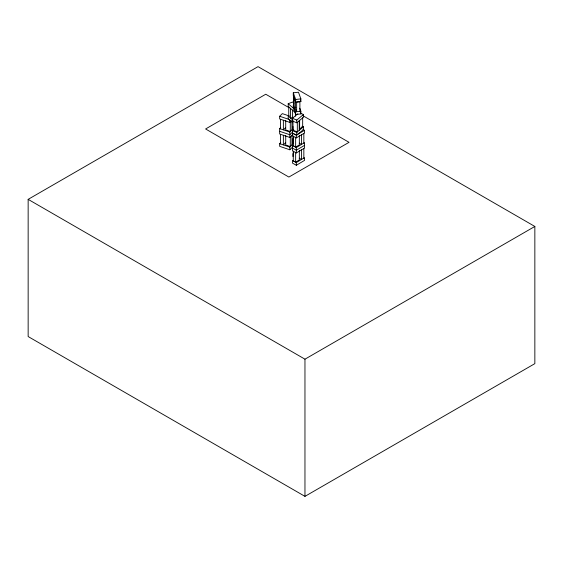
<?xml version="1.0" encoding="UTF-8"?>
<svg xmlns="http://www.w3.org/2000/svg" width="563" height="563" viewBox="0 0 563 563"><rect width="100%" height="100%" fill="white"/><g stroke="black" fill="none" stroke-linecap="round" stroke-linejoin="round"><path stroke-width="0.84" d="M293.731 137.358L292.915 138.794L292.915 144.205M293.731 152.397L292.915 153.833L292.915 156.542M285.715 120.348L285.715 129.976L290.29 131.524L290.29 121.897L291.409 120.799L289.825 122.41L279.656 118.969L279.656 116.259L282.337 113.62L289.375 115.999M292.507 134.803L289.825 137.449L279.656 134.008L279.656 128.589L280.726 127.534M285.518 127.738L283.372 129.849L283.372 120.229M289.825 137.449L289.825 132.038L292.507 129.391L292.507 130.743M292.507 147.14L289.825 149.779L279.656 146.338L279.656 143.628L280.726 142.573M292.507 132.101L289.825 134.74L279.656 131.299M285.518 142.777L283.372 144.888L283.372 135.268M289.825 149.779L289.825 147.077L292.507 144.431L292.514 150.814L296.321 152.946L304.527 148.055L304.527 142.643L296.321 147.527L296.321 152.946M300.621 113.325L303.513 114.493L303.513 117.203L296.75 122.776L292.408 121.017L292.408 118.307L297.82 113.853M296.75 122.776L296.75 120.067L303.513 114.493M302.071 126.239L303.513 126.823L303.513 129.532L296.75 135.106L292.408 133.347L292.408 130.644L293.759 129.525M296.75 135.106L296.75 132.396L303.513 126.823M296.321 135.197L292.514 133.065L292.514 135.774L296.321 137.907L296.321 135.197L304.527 130.313L303.007 129.462M296.321 137.907L304.527 133.016L304.527 130.313M293.267 136.155L293.267 145.782L295.645 147.112L299.34 144.916L299.34 135.289M304.527 145.353L296.321 150.237L292.514 148.104M293.267 151.194L293.267 160.821L295.645 162.151L299.34 159.955L299.34 150.328M296.321 162.566L304.527 157.682L304.527 160.392L296.321 165.276L292.514 163.143L292.514 160.434L296.321 162.566L296.321 165.276M28.15 199.358L258.037 66.638L534.85 226.453L534.85 363.642L304.963 496.362L28.15 336.547L28.15 199.358L304.963 359.18L534.85 226.453M294.738 112.086L288.193 106.428L288.193 103.719L292.605 102.016L293.914 103.149M292.795 117.266L290.585 118.117L290.585 108.497M293.281 92.825L298.474 92.205L300.874 98.87L300.874 101.572L295.681 102.199L293.281 95.534L293.281 92.825L295.681 99.489L295.681 102.199M295.681 99.489L300.874 98.87M295.892 107.385L294.16 107.596L294.16 97.969M295.681 111.819L300.874 111.2L300.874 113.909L295.681 114.528L293.281 107.864L293.281 105.161L295.681 111.819L295.681 114.528M279.656 116.259L289.825 119.701L289.825 122.41M279.656 128.589L289.825 132.038M279.656 143.628L289.825 147.077M292.408 118.307L296.75 120.067M292.408 130.644L296.75 132.396M299.242 143.15L301.529 144.431L301.529 134.803M292.514 145.395L296.321 147.527M299.242 158.189L301.529 159.47L301.529 149.842M289.22 107.793L265.75 94.239L205.594 128.969L288.882 177.056L349.039 142.326L302.852 115.661M288.193 103.719L294.738 109.377M292.774 120.01L288.193 116.048L288.193 118.758L292.774 122.72M300.339 100.094L300.874 101.572M299.812 108.237L300.874 111.2M300.339 112.424L300.874 113.909M304.963 359.18L304.963 496.362M303.837 133.431L303.837 143.058M303.837 148.47L303.837 158.097M302.669 117.766L302.669 126.513L299.629 129.026L299.629 120.271M299.896 111.291L299.896 101.664L296.652 102.051L296.652 111.678L295.575 108.68L295.575 100.805M299.22 120.735L299.22 130.363M297.32 122.305L297.32 131.932L292.978 130.173L292.978 120.545M295.547 113.494L295.547 116.119M295.645 137.492L295.645 147.112M295.645 152.531L295.645 162.151M293.485 96.097L293.485 105.717M292.915 126.464L292.915 129.166M292.598 110.074L292.598 118.821M291.965 121.995L291.965 129.87M291.965 135.289L291.965 144.909M290.29 136.936L290.29 146.563L285.715 145.015L285.715 135.387M288.749 106.9L288.749 116.527M280.515 119.257L280.515 128.885M280.515 134.297L280.515 143.924"/></g></svg>
